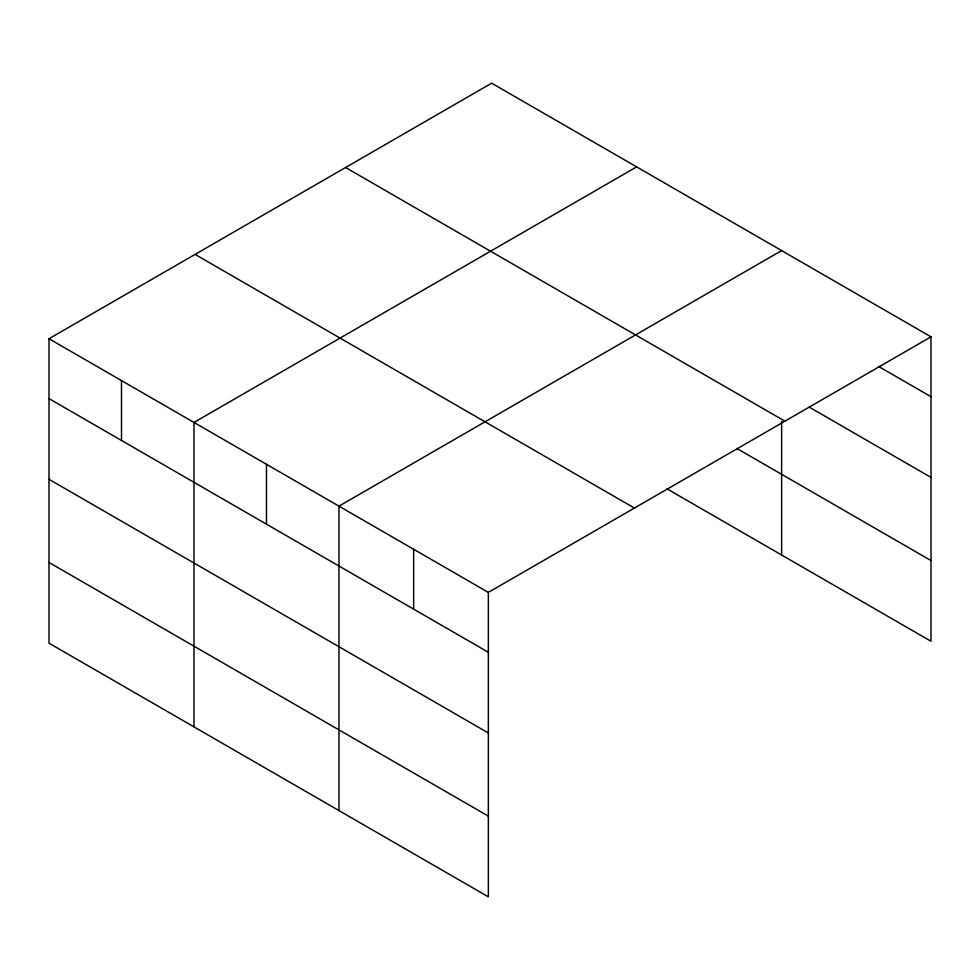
<?xml version="1.0" encoding="UTF-8"?>
<svg xmlns="http://www.w3.org/2000/svg" width="980" height="980" viewBox="0 0 980 980"><rect width="100%" height="100%" fill="white"/><g stroke="black" fill="none" stroke-linecap="round" stroke-linejoin="round"><path stroke-width="1.47" d="M49 338.737L488.346 592.398L488.346 896.823L49 643.174L49 338.737L491.654 83.178L931 336.826L931 641.263L666.951 488.812M636.633 166.882L193.979 422.441L193.979 726.878M781.624 250.586L338.97 506.146L338.97 810.583M488.346 592.398L931 336.826M878.582 366.447L931 396.704M809.137 407.055L931 477.407M345.573 167.507L784.919 421.167M736.813 448.436L931 560.56M195.081 254.408L634.428 508.057M49 398.615L488.346 652.264M49 479.318L488.346 732.967M49 562.471L488.346 816.12M781.624 421.4L781.624 555.023M413.658 549.278L413.658 609.144M266.474 464.3L266.474 524.165M121.496 380.595L121.496 440.461"/></g></svg>
